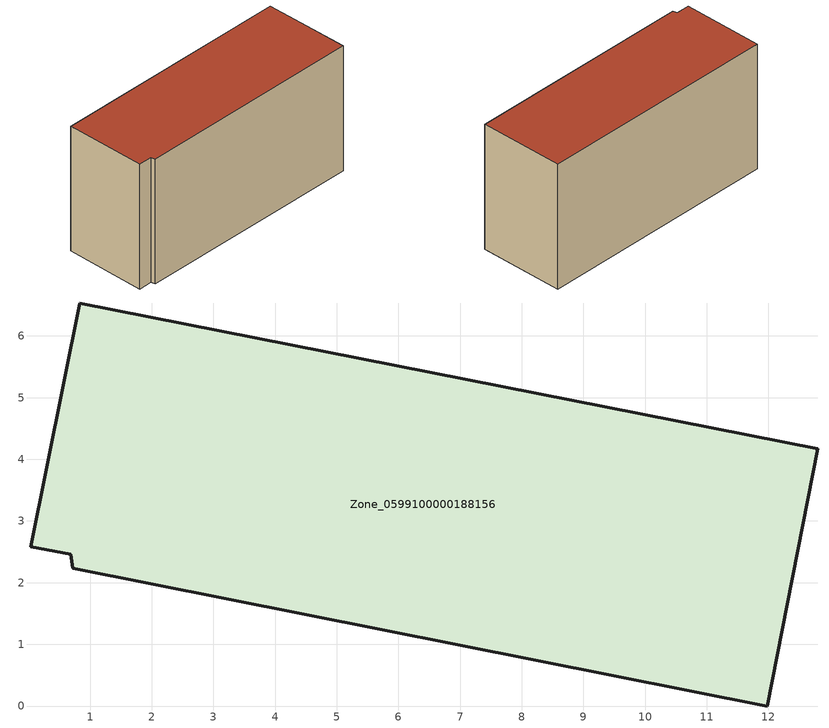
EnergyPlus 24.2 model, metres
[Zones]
Zone_0599100000188156
 floor ground (C_G): 0.72,2.23 0.69,2.46 0.04,2.58 0.83,6.54 12.8,4.17 11.98,0 z0
 wall outside (C_F): 12.8,4.17 0.83,6.54 0.04,2.58 0.69,2.46 0.72,2.23 11.98,0 12.8,4.17 z0:6.44
 roof outside (C_R): 0.69,2.46 0.72,2.23 11.98,0 12.8,4.17 0.83,6.54 0.04,2.58 z6.44
[BUILDING]
Pand.0599100000188156: North Axis=0; Terrain=City; Loads Convergence Tolerance Value=0.04; Temperature Convergence Tolerance Value=0.4; Solar Distribution=FullExterior; Maximum Number of Warmup Days=25; Minimum Number of Warmup Days=1
[Site:Location]
Rotterdam.The.Hague.AP_ZH_NLD Design_Conditions: Latitude=51.96; Longitude=4.45; Time Zone=1; Elevation=-4.5
[SITE:GROUNDTEMPERATURE:BUILDINGSURFACE]
18, 18, 18, 18, 18, 18, 18, 18, 18, 18, 18, 18
[MATERIAL] Thermal Absorptance=0.9; Solar Absorptance=0.7; Visible Absorptance=0.7
Name | Roughness | Thickness | Conductivity | Density | Specific Heat
G.TI.1946-1964 | MediumSmooth | 0.15 | 1 | 540 | 1210
F.TI.1946-1964 | Rough | 0.3 | 0.857143 | 1920 | 840
R.TI.1946-1964 | MediumRough | 0.2 | 0.277778 | 1500 | 1000
[CONSTRUCTION]
C_G: G.TI.1946-1964
C_F: F.TI.1946-1964
C_R: R.TI.1946-1964
[ZONE]
Zone_0599100000188156: Type=1; Multiplier=1; Ceiling Height=Autocalculate; Volume=Autocalculate; Floor Area=autocalculate; Part of Total Floor Area=Yes
[ZONEINFILTRATION:DESIGNFLOWRATE]
Infil_Zone_0599100000188156: Zone or ZoneList or Space or SpaceList=Zone_0599100000188156; Schedule=AlwaysOn; Design Flow Rate Calculation Method=Flow/Area; Flow Rate per Floor Area=0.003; Constant Term Coefficient=1; Temperature Term Coefficient=0; Velocity Term Coefficient=0; Velocity Squared Term Coefficient=0
[HVACTEMPLATE:ZONE:IDEALLOADSAIRSYSTEM]
Zone_0599100000188156: Maximum Heating Supply Air Temperature=50; Minimum Cooling Supply Air Temperature=13; Maximum Heating Supply Air Humidity Ratio=0.0156; Minimum Cooling Supply Air Humidity Ratio=0.0077; Heating Limit=NoLimit; Cooling Limit=NoLimit; Dehumidification Control Type=ConstantSensibleHeatRatio; Cooling Sensible Heat Ratio=0.7; Dehumidification Setpoint=60; Humidification Control Type=None; Humidification Setpoint=30; Outdoor Air Method=None; Outdoor Air Flow Rate per Person=0.00944; Outdoor Air Flow Rate per Zone Floor Area=0; Outdoor Air Flow Rate per Zone=0; Demand Controlled Ventilation Type=None; Outdoor Air Economizer Type=NoEconomizer; Heat Recovery Type=None; Sensible Heat Recovery Effectiveness=0.7; Latent Heat Recovery Effectiveness=0.65
[ZONECONTROL:THERMOSTAT]
ThermostatControl_Zone_0599100000188156: Zone or ZoneList=Zone_0599100000188156; Control Type Schedule=DualSetpointControlType; Control 1=Thermostat_Zone_0599100000188156; Temperature Difference Between Cutout And Setpoint=0
[THERMOSTATSETPOINT:DUALSETPOINT]
Thermostat_Zone_0599100000188156: Heating Setpoint Temperature Schedule=HeatingSetpoint_Zone_0599100000188156; Cooling Setpoint Temperature Schedule=CoolingSetpoint_Zone_0599100000188156
[SCHEDULE:COMPACT]
HeatingSetpoint_Zone_0599100000188156: Through: 12/31, For: AllDays, Until: 24:00, 21
CoolingSetpoint_Zone_0599100000188156: Through: 12/31, For: AllDays, Until: 24:00, 24
DualSetpointControlType: Through: 12/31, For: AllDays, Until: 24:00, 4
AlwaysOn: Through: 12/31, For: AllDays, Until: 24:00, 1
